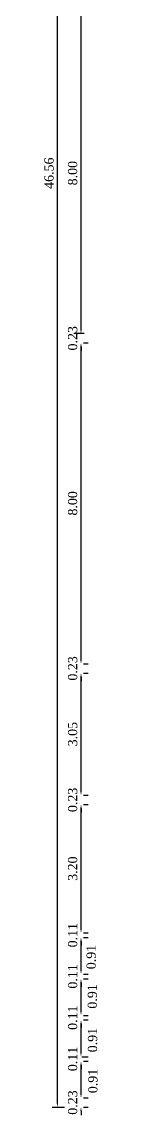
# Model space of a CAD drawing. Header units: metres. Extents: x 3616 to 3987, y 1122 to 1251.
# Drawn here: x 3782.91 to 3784.3, y 1158.42 to 1185.67 of the extents above; entities that cross this region are included whole.
import ezdxf

# ---------------------------------------------------------------- set-up
doc = ezdxf.new("R2010")
doc.units = ezdxf.units.M
doc.styles.add('ANAND', font='times.ttf')
doc.dimstyles.new('V1', dxfattribs={"dimtxt": 0.23, "dimasz": 0.1, "dimexe": 0.18, "dimexo": 0.0625, "dimgap": 0.09, "dimtad": 1, "dimzin": 0, "dimdsep": 46, "dimtxsty": 'ANAND', "dimcen": 0.09, "dimadec": 0, "dimazin": 0, "dimtfac": 1, "dimtix": 1, "dimtofl": 0, "dimtmove": 2, "dimatfit": 0, "dimfxl": 0, "dimtolj": 1, "dimtzin": 0, "dimarcsym": 0})

# ---------------------------------------------------------------- blocks, each defined once
blk = doc.blocks.new('*D46')
at = {"color": 0, "lineweight": -2}
for p, q in [((3783.853, 1158.945), (3783.853, 1159.045)), ((3783.916, 1158.845), (3784.033, 1158.845)), ((3783.853, 1158.516), (3783.853, 1158.416)), ((3783.916, 1158.616), (3784.033, 1158.616))]:
    blk.add_line(p, q, dxfattribs=at)
at = {"color": 0}
for points in [[(3783.836, 1158.945), (3783.87, 1158.945), (3783.853, 1158.845)], [(3783.836, 1158.516), (3783.87, 1158.516), (3783.853, 1158.616)]]:
    blk.add_solid(points, dxfattribs=at)
at = {"layer": 'Defpoints', "color": 0}
for p in [(3783.853, 1158.845), (3783.853, 1158.845), (3783.853, 1158.616)]:
    blk.add_point(p, dxfattribs=at)
at = {"color": 0, "insert": (3783.646, 1158.73), "char_height": 0.23, "attachment_point": 5, "rotation": 90, "style": 'ANAND'}
blk.add_mtext('\\A1;0.23', dxfattribs=at)
blk = doc.blocks.new('*D47')
at = {"color": 0, "lineweight": -2}
for p, q in [((3783.853, 1158.945), (3783.853, 1159.659)), ((3783.916, 1159.759), (3784.033, 1159.759)), ((3783.916, 1158.845), (3784.033, 1158.845))]:
    blk.add_line(p, q, dxfattribs=at)
at = {"color": 0}
for points in [[(3783.836, 1159.659), (3783.87, 1159.659), (3783.853, 1159.759)], [(3783.836, 1158.945), (3783.87, 1158.945), (3783.853, 1158.845)]]:
    blk.add_solid(points, dxfattribs=at)
at = {"layer": 'Defpoints', "color": 0}
for p in [(3783.853, 1159.759), (3783.853, 1159.759), (3783.853, 1158.845)]:
    blk.add_point(p, dxfattribs=at)
at = {"color": 0, "insert": (3784.15, 1159.267), "char_height": 0.23, "attachment_point": 5, "rotation": 90, "style": 'ANAND'}
blk.add_mtext('\\A1;0.91', dxfattribs=at)
blk = doc.blocks.new('*D48')
at = {"color": 0, "lineweight": -2}
for p, q in [((3783.853, 1159.973), (3783.853, 1160.073)), ((3783.871, 1159.873), (3784.033, 1159.873)), ((3783.853, 1159.659), (3783.853, 1159.559)), ((3783.916, 1159.759), (3784.033, 1159.759))]:
    blk.add_line(p, q, dxfattribs=at)
at = {"color": 0}
for points in [[(3783.836, 1159.973), (3783.87, 1159.973), (3783.853, 1159.873)], [(3783.836, 1159.659), (3783.87, 1159.659), (3783.853, 1159.759)]]:
    blk.add_solid(points, dxfattribs=at)
at = {"layer": 'Defpoints', "color": 0}
for p in [(3783.809, 1159.873), (3783.853, 1159.873), (3783.853, 1159.759)]:
    blk.add_point(p, dxfattribs=at)
at = {"color": 0, "insert": (3783.646, 1159.816), "char_height": 0.23, "attachment_point": 5, "rotation": 90, "style": 'ANAND'}
blk.add_mtext('\\A1;0.11', dxfattribs=at)
blk = doc.blocks.new('*D49')
at = {"color": 0, "lineweight": -2}
for p, q in [((3783.853, 1159.973), (3783.853, 1160.688)), ((3783.916, 1160.788), (3784.033, 1160.788)), ((3783.871, 1159.873), (3784.033, 1159.873))]:
    blk.add_line(p, q, dxfattribs=at)
at = {"color": 0}
for points in [[(3783.836, 1160.688), (3783.87, 1160.688), (3783.853, 1160.788)], [(3783.836, 1159.973), (3783.87, 1159.973), (3783.853, 1159.873)]]:
    blk.add_solid(points, dxfattribs=at)
at = {"layer": 'Defpoints', "color": 0}
for p in [(3783.853, 1160.788), (3783.853, 1160.788), (3783.809, 1159.873)]:
    blk.add_point(p, dxfattribs=at)
at = {"color": 0, "insert": (3784.142, 1160.286), "char_height": 0.23, "attachment_point": 5, "rotation": 90, "style": 'ANAND'}
blk.add_mtext('\\A1;0.91', dxfattribs=at)
blk = doc.blocks.new('*D50')
at = {"color": 0, "lineweight": -2}
for p, q in [((3783.853, 1161.002), (3783.853, 1161.102)), ((3783.916, 1160.902), (3784.033, 1160.902)), ((3783.853, 1160.688), (3783.853, 1160.588)), ((3783.916, 1160.788), (3784.033, 1160.788))]:
    blk.add_line(p, q, dxfattribs=at)
at = {"color": 0}
for points in [[(3783.836, 1161.002), (3783.87, 1161.002), (3783.853, 1160.902)], [(3783.836, 1160.688), (3783.87, 1160.688), (3783.853, 1160.788)]]:
    blk.add_solid(points, dxfattribs=at)
at = {"layer": 'Defpoints', "color": 0}
for p in [(3783.853, 1160.902), (3783.853, 1160.902), (3783.853, 1160.788)]:
    blk.add_point(p, dxfattribs=at)
at = {"color": 0, "insert": (3783.646, 1160.845), "char_height": 0.23, "attachment_point": 5, "rotation": 90, "style": 'ANAND'}
blk.add_mtext('\\A1;0.11', dxfattribs=at)
blk = doc.blocks.new('*D51')
at = {"color": 0, "lineweight": -2}
for p, q in [((3783.853, 1161.002), (3783.853, 1161.716)), ((3783.916, 1161.816), (3784.033, 1161.816)), ((3783.916, 1160.902), (3784.033, 1160.902))]:
    blk.add_line(p, q, dxfattribs=at)
at = {"color": 0}
for points in [[(3783.836, 1161.716), (3783.87, 1161.716), (3783.853, 1161.816)], [(3783.836, 1161.002), (3783.87, 1161.002), (3783.853, 1160.902)]]:
    blk.add_solid(points, dxfattribs=at)
at = {"layer": 'Defpoints', "color": 0}
for p in [(3783.853, 1161.816), (3783.853, 1161.816), (3783.853, 1160.902)]:
    blk.add_point(p, dxfattribs=at)
at = {"color": 0, "insert": (3784.137, 1161.374), "char_height": 0.23, "attachment_point": 5, "rotation": 90, "style": 'ANAND'}
blk.add_mtext('\\A1;0.91', dxfattribs=at)
blk = doc.blocks.new('*D52')
at = {"color": 0, "lineweight": -2}
for p, q in [((3783.853, 1162.031), (3783.853, 1162.131)), ((3783.853, 1161.716), (3783.853, 1161.616)), ((3783.916, 1161.931), (3784.033, 1161.931)), ((3783.916, 1161.816), (3784.033, 1161.816))]:
    blk.add_line(p, q, dxfattribs=at)
at = {"color": 0}
for points in [[(3783.836, 1162.031), (3783.87, 1162.031), (3783.853, 1161.931)], [(3783.836, 1161.716), (3783.87, 1161.716), (3783.853, 1161.816)]]:
    blk.add_solid(points, dxfattribs=at)
at = {"layer": 'Defpoints', "color": 0}
for p in [(3783.853, 1161.931), (3783.853, 1161.931), (3783.853, 1161.816)]:
    blk.add_point(p, dxfattribs=at)
at = {"color": 0, "insert": (3783.646, 1161.873), "char_height": 0.23, "attachment_point": 5, "rotation": 90, "style": 'ANAND'}
blk.add_mtext('\\A1;0.11', dxfattribs=at)
blk = doc.blocks.new('*D53')
at = {"color": 0, "lineweight": -2}
for p, q in [((3783.916, 1162.845), (3784.033, 1162.845)), ((3783.853, 1162.031), (3783.853, 1162.745)), ((3783.916, 1161.931), (3784.033, 1161.931))]:
    blk.add_line(p, q, dxfattribs=at)
at = {"color": 0}
for points in [[(3783.836, 1162.745), (3783.87, 1162.745), (3783.853, 1162.845)], [(3783.836, 1162.031), (3783.87, 1162.031), (3783.853, 1161.931)]]:
    blk.add_solid(points, dxfattribs=at)
at = {"layer": 'Defpoints', "color": 0}
for p in [(3783.853, 1162.845), (3783.853, 1162.845), (3783.853, 1161.931)]:
    blk.add_point(p, dxfattribs=at)
at = {"color": 0, "insert": (3784.108, 1162.357), "char_height": 0.23, "attachment_point": 5, "rotation": 90, "style": 'ANAND'}
blk.add_mtext('\\A1;0.91', dxfattribs=at)
blk = doc.blocks.new('*D54')
at = {"color": 0, "lineweight": -2}
for p, q in [((3783.853, 1163.059), (3783.853, 1163.159)), ((3783.916, 1162.959), (3784.033, 1162.959)), ((3783.916, 1162.845), (3784.033, 1162.845)), ((3783.853, 1162.745), (3783.853, 1162.645))]:
    blk.add_line(p, q, dxfattribs=at)
at = {"color": 0}
for points in [[(3783.836, 1163.059), (3783.87, 1163.059), (3783.853, 1162.959)], [(3783.836, 1162.745), (3783.87, 1162.745), (3783.853, 1162.845)]]:
    blk.add_solid(points, dxfattribs=at)
at = {"layer": 'Defpoints', "color": 0}
for p in [(3783.853, 1162.959), (3783.853, 1162.959), (3783.853, 1162.845)]:
    blk.add_point(p, dxfattribs=at)
at = {"color": 0, "insert": (3783.646, 1162.902), "char_height": 0.23, "attachment_point": 5, "rotation": 90, "style": 'ANAND'}
blk.add_mtext('\\A1;0.11', dxfattribs=at)
blk = doc.blocks.new('*D55')
at = {"color": 0, "lineweight": -2}
for p, q in [((3783.916, 1166.16), (3784.033, 1166.16)), ((3783.853, 1163.059), (3783.853, 1166.06)), ((3783.916, 1162.959), (3784.033, 1162.959))]:
    blk.add_line(p, q, dxfattribs=at)
at = {"color": 0}
for points in [[(3783.836, 1166.06), (3783.87, 1166.06), (3783.853, 1166.16)], [(3783.836, 1163.059), (3783.87, 1163.059), (3783.853, 1162.959)]]:
    blk.add_solid(points, dxfattribs=at)
at = {"layer": 'Defpoints', "color": 0}
for p in [(3783.853, 1166.16), (3783.853, 1166.16), (3783.853, 1162.959)]:
    blk.add_point(p, dxfattribs=at)
at = {"color": 0, "insert": (3783.646, 1164.56), "char_height": 0.23, "attachment_point": 5, "rotation": 90, "style": 'ANAND'}
blk.add_mtext('\\A1;3.20', dxfattribs=at)
blk = doc.blocks.new('*D56')
at = {"color": 0, "lineweight": -2}
for p, q in [((3783.853, 1166.488), (3783.853, 1166.588)), ((3783.916, 1166.388), (3784.033, 1166.388)), ((3783.916, 1166.16), (3784.033, 1166.16)), ((3783.853, 1166.06), (3783.853, 1165.96))]:
    blk.add_line(p, q, dxfattribs=at)
at = {"color": 0}
for points in [[(3783.836, 1166.488), (3783.87, 1166.488), (3783.853, 1166.388)], [(3783.836, 1166.06), (3783.87, 1166.06), (3783.853, 1166.16)]]:
    blk.add_solid(points, dxfattribs=at)
at = {"layer": 'Defpoints', "color": 0}
for p in [(3783.853, 1166.388), (3783.853, 1166.388), (3783.853, 1166.16)]:
    blk.add_point(p, dxfattribs=at)
at = {"color": 0, "insert": (3783.646, 1166.274), "char_height": 0.23, "attachment_point": 5, "rotation": 90, "style": 'ANAND'}
blk.add_mtext('\\A1;0.23', dxfattribs=at)
blk = doc.blocks.new('*D57')
at = {"color": 0, "lineweight": -2}
for p, q in [((3783.853, 1166.488), (3783.853, 1169.336)), ((3783.916, 1169.436), (3784.033, 1169.436)), ((3783.916, 1166.388), (3784.033, 1166.388))]:
    blk.add_line(p, q, dxfattribs=at)
at = {"color": 0}
for points in [[(3783.836, 1169.336), (3783.87, 1169.336), (3783.853, 1169.436)], [(3783.836, 1166.488), (3783.87, 1166.488), (3783.853, 1166.388)]]:
    blk.add_solid(points, dxfattribs=at)
at = {"layer": 'Defpoints', "color": 0}
for p in [(3783.853, 1169.436), (3783.853, 1169.436), (3783.853, 1166.388)]:
    blk.add_point(p, dxfattribs=at)
at = {"color": 0, "insert": (3783.646, 1167.912), "char_height": 0.23, "attachment_point": 5, "rotation": 90, "style": 'ANAND'}
blk.add_mtext('\\A1;3.05', dxfattribs=at)
blk = doc.blocks.new('*D58')
at = {"color": 0, "lineweight": -2}
for p, q in [((3783.853, 1169.765), (3783.853, 1169.865)), ((3783.916, 1169.665), (3784.033, 1169.665)), ((3783.853, 1169.336), (3783.853, 1169.236)), ((3783.916, 1169.436), (3784.033, 1169.436))]:
    blk.add_line(p, q, dxfattribs=at)
at = {"color": 0}
for points in [[(3783.836, 1169.765), (3783.87, 1169.765), (3783.853, 1169.665)], [(3783.836, 1169.336), (3783.87, 1169.336), (3783.853, 1169.436)]]:
    blk.add_solid(points, dxfattribs=at)
at = {"layer": 'Defpoints', "color": 0}
for p in [(3783.853, 1169.665), (3783.853, 1169.665), (3783.853, 1169.436)]:
    blk.add_point(p, dxfattribs=at)
at = {"color": 0, "insert": (3783.646, 1169.551), "char_height": 0.23, "attachment_point": 5, "rotation": 90, "style": 'ANAND'}
blk.add_mtext('\\A1;0.23', dxfattribs=at)
blk = doc.blocks.new('*D59')
at = {"color": 0, "lineweight": -2}
for p, q in [((3783.853, 1169.765), (3783.853, 1177.566)), ((3783.916, 1177.666), (3784.033, 1177.666)), ((3783.916, 1169.665), (3784.033, 1169.665))]:
    blk.add_line(p, q, dxfattribs=at)
at = {"color": 0}
for points in [[(3783.836, 1177.566), (3783.87, 1177.566), (3783.853, 1177.666)], [(3783.836, 1169.765), (3783.87, 1169.765), (3783.853, 1169.665)]]:
    blk.add_solid(points, dxfattribs=at)
at = {"layer": 'Defpoints', "color": 0}
for p in [(3783.853, 1177.666), (3783.853, 1177.666), (3783.853, 1169.665)]:
    blk.add_point(p, dxfattribs=at)
at = {"color": 0, "insert": (3783.646, 1173.665), "char_height": 0.23, "attachment_point": 5, "rotation": 90, "style": 'ANAND'}
blk.add_mtext('\\A1;8.00', dxfattribs=at)
blk = doc.blocks.new('*D60')
at = {"color": 0, "lineweight": -2}
for p, q in [((3783.853, 1177.995), (3783.853, 1178.095)), ((3783.936, 1177.895), (3783.673, 1177.895)), ((3783.853, 1177.566), (3783.853, 1177.466)), ((3783.916, 1177.666), (3784.033, 1177.666))]:
    blk.add_line(p, q, dxfattribs=at)
at = {"color": 0}
for points in [[(3783.836, 1177.995), (3783.87, 1177.995), (3783.853, 1177.895)], [(3783.836, 1177.566), (3783.87, 1177.566), (3783.853, 1177.666)]]:
    blk.add_solid(points, dxfattribs=at)
at = {"layer": 'Defpoints', "color": 0}
for p in [(3783.853, 1177.895), (3783.998, 1177.895), (3783.853, 1177.666)]:
    blk.add_point(p, dxfattribs=at)
at = {"color": 0, "insert": (3783.646, 1177.78), "char_height": 0.23, "attachment_point": 5, "rotation": 90, "style": 'ANAND'}
blk.add_mtext('\\A1;0.23', dxfattribs=at)
blk = doc.blocks.new('*D61')
at = {"color": 0, "lineweight": -2}
for p, q in [((3783.853, 1177.995), (3783.853, 1185.796)), ((3783.916, 1185.896), (3784.033, 1185.896)), ((3783.936, 1177.895), (3783.673, 1177.895))]:
    blk.add_line(p, q, dxfattribs=at)
at = {"color": 0}
for points in [[(3783.836, 1185.796), (3783.87, 1185.796), (3783.853, 1185.896)], [(3783.836, 1177.995), (3783.87, 1177.995), (3783.853, 1177.895)]]:
    blk.add_solid(points, dxfattribs=at)
at = {"layer": 'Defpoints', "color": 0}
for p in [(3783.853, 1185.896), (3783.853, 1185.896), (3783.998, 1177.895)]:
    blk.add_point(p, dxfattribs=at)
at = {"color": 0, "insert": (3783.646, 1181.895), "char_height": 0.23, "attachment_point": 5, "rotation": 90, "style": 'ANAND'}
blk.add_mtext('\\A1;8.00', dxfattribs=at)
blk = doc.blocks.new('*D69')
at = {"color": 0, "lineweight": -2}
for p, q in [((3783.133, 1205.174), (3783.444, 1205.174)), ((3783.264, 1158.716), (3783.264, 1205.074)), ((3783.133, 1158.616), (3783.444, 1158.616))]:
    blk.add_line(p, q, dxfattribs=at)
at = {"color": 0}
for points in [[(3783.247, 1205.074), (3783.28, 1205.074), (3783.264, 1205.174)], [(3783.247, 1158.716), (3783.28, 1158.716), (3783.264, 1158.616)]]:
    blk.add_solid(points, dxfattribs=at)
at = {"layer": 'Defpoints', "color": 0}
for p in [(3783.071, 1205.174), (3783.264, 1205.174), (3783.071, 1158.616)]:
    blk.add_point(p, dxfattribs=at)
at = {"color": 0, "insert": (3783.056, 1181.895), "char_height": 0.23, "attachment_point": 5, "rotation": 90, "style": 'ANAND'}
blk.add_mtext('\\A1;46.56', dxfattribs=at)

msp = doc.modelspace()

# ---------------------------------------------------------------- dimensions: what is measured, and where the dimension line sits
for base, p1, p2, picture, middle in [((3783.26372, 1205.17411, -0.0324), (3783.07079, 1158.61591, -0.0324), (3783.07079, 1205.17411, -0.0324), '*D69', (3783.0564, 1181.89501, -0.0324)), ((3783.85303, 1185.89551, -0.0324), (3783.99804, 1177.89451, -0.0324), (3783.85303, 1185.89551, -0.0324), '*D61', (3783.64571, 1181.89501, -0.0324)), ((3783.85303, 1177.89451, -0.0324), (3783.85303, 1177.66591, -0.0324), (3783.99804, 1177.89451, -0.0324), '*D60', (3783.64571, 1177.78021, -0.0324)), ((3783.85303, 1177.66591, -0.0324), (3783.85303, 1169.66491, -0.0324), (3783.85303, 1177.66591, -0.0324), '*D59', (3783.64571, 1173.66541, -0.0324)), ((3783.85303, 1169.66491, -0.0324), (3783.85303, 1169.43631, -0.0324), (3783.85303, 1169.66491, -0.0324), '*D58', (3783.64571, 1169.55061, -0.0324)), ((3783.85303, 1169.43631, -0.0324), (3783.85303, 1166.38831, -0.0324), (3783.85303, 1169.43631, -0.0324), '*D57', (3783.64571, 1167.91231, -0.0324)), ((3783.85303, 1166.38831, -0.0324), (3783.85303, 1166.15971, -0.0324), (3783.85303, 1166.38831, -0.0324), '*D56', (3783.64571, 1166.27401, -0.0324)), ((3783.85303, 1166.15971, -0.0324), (3783.85303, 1162.95931, -0.0324), (3783.85303, 1166.15971, -0.0324), '*D55', (3783.64571, 1164.55951, -0.0324)), ((3783.85303, 1162.95931, -0.0324), (3783.85303, 1162.84501, -0.0324), (3783.85303, 1162.95931, -0.0324), '*D54', (3783.64571, 1162.90216, -0.0324)), ((3783.85303, 1161.93061, -0.0324), (3783.85303, 1161.81631, -0.0324), (3783.85303, 1161.93061, -0.0324), '*D52', (3783.64571, 1161.87346, -0.0324)), ((3783.85303, 1160.90191, -0.0324), (3783.85303, 1160.78761, -0.0324), (3783.85303, 1160.90191, -0.0324), '*D50', (3783.64571, 1160.84476, -0.0324)), ((3783.85303, 1159.87321, -0.0324), (3783.85303, 1159.75891, -0.0324), (3783.80866, 1159.87321, -0.0324), '*D48', (3783.64571, 1159.81606, -0.0324)), ((3783.85303, 1158.84451, -0.0324), (3783.85303, 1158.61591, -0.0324), (3783.85303, 1158.84451, -0.0324), '*D46', (3783.64571, 1158.73021, -0.0324))]:
    dim = msp.add_linear_dim(base=base, p1=p1, p2=p2, angle=90, dimstyle='V1')
    dim.commit()
    dim.dimension.update_dxf_attribs({"geometry": picture, "text_midpoint": middle})
for base, p1, p2, picture, middle in [((3783.85303, 1162.84501, -0.0324), (3783.85303, 1161.93061, -0.0324), (3783.85303, 1162.84501, -0.0324), '*D53', (3784.10842, 1162.35702, -0.0324)), ((3783.85303, 1161.81631, -0.0324), (3783.85303, 1160.90191, -0.0324), (3783.85303, 1161.81631, -0.0324), '*D51', (3784.13664, 1161.37406, -0.0324)), ((3783.85303, 1160.78761, -0.0324), (3783.80866, 1159.87321, -0.0324), (3783.85303, 1160.78761, -0.0324), '*D49', (3784.14173, 1160.28616, -0.0324)), ((3783.85303, 1159.75891, -0.0324), (3783.85303, 1158.84451, -0.0324), (3783.85303, 1159.75891, -0.0324), '*D47', (3784.15047, 1159.267, -0.0324))]:
    dim = msp.add_linear_dim(base=base, p1=p1, p2=p2, angle=90, dimstyle='V1')
    dim.commit()
    dim.dimension.update_dxf_attribs({"geometry": picture, "text_midpoint": middle, "dimtype": 160})

doc.saveas('drawing.dxf')
